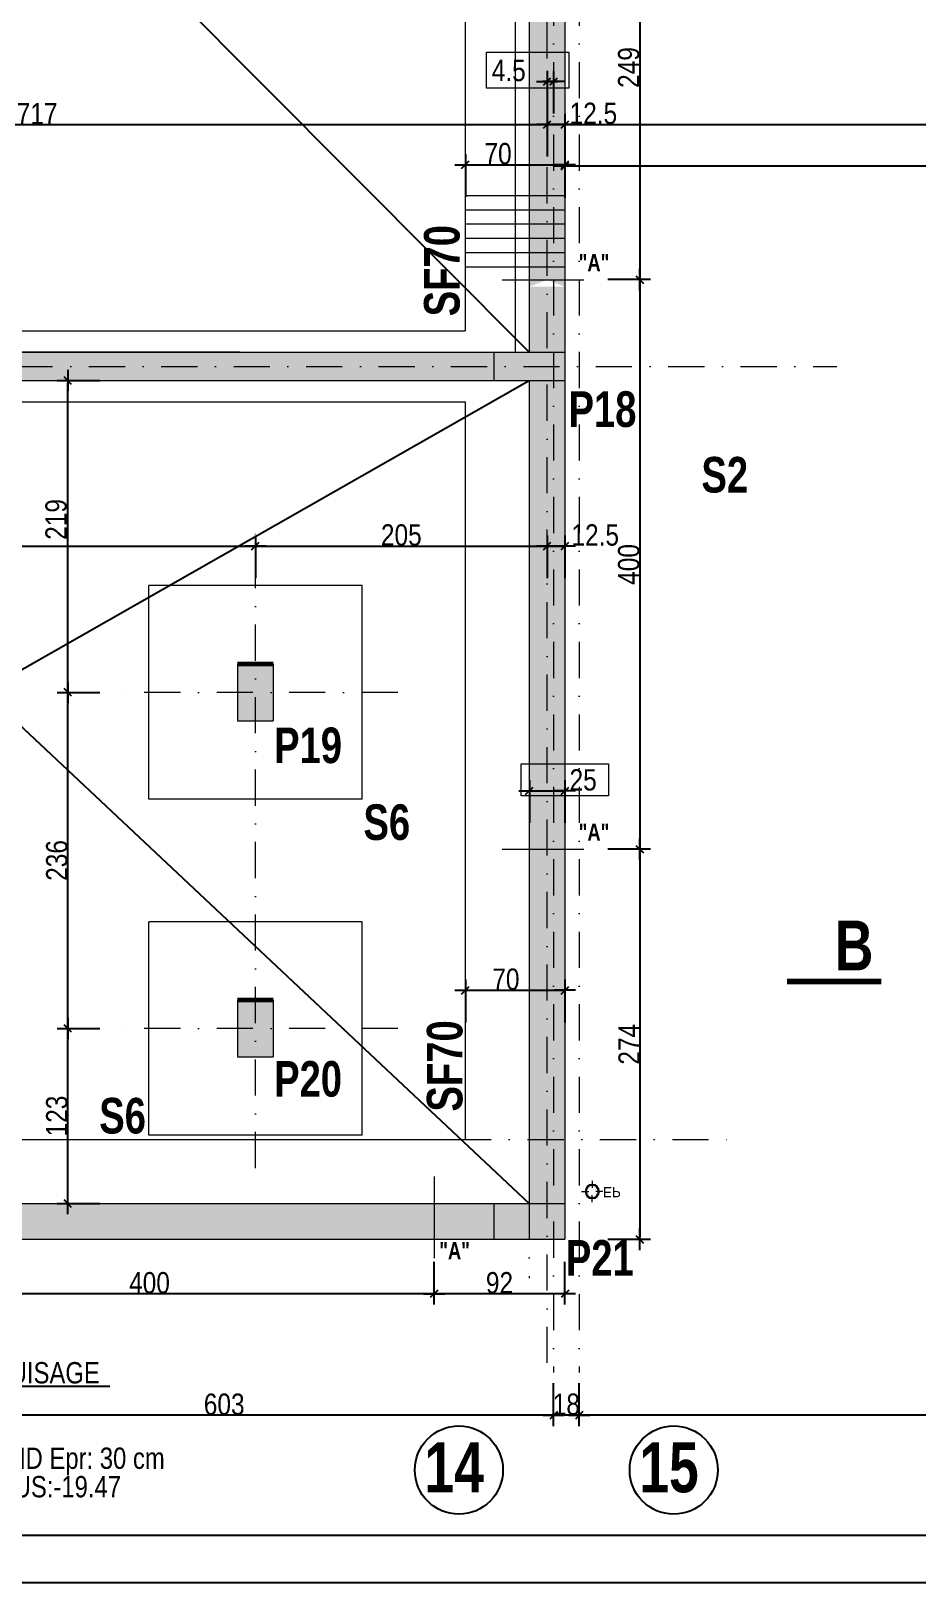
# Model space of a CAD drawing. Header units: centimetres. Extents: x -40 to 58779, y 2083 to 6283.
# Drawn here: x 54778 to 55400, y 2083 to 3173 of the extents above; entities that cross this region are included whole.
import ezdxf
from ezdxf.enums import TextEntityAlignment as Align

# ---------------------------------------------------------------- set-up
doc = ezdxf.new("R2010")
doc.units = ezdxf.units.CM
doc.header["$PDMODE"] = 1
doc.header["$PDSIZE"] = -2
doc.linetypes.add('TIRETPTX2', pattern=[50.8, 25.4, -12.7, 0, -12.7])
for name, color, linetype in [('01_cote_gen', 4, 'Continuous'), ('01_poch_murs', 253, 'Continuous'), ('01_poch_poteaux', 250, 'Continuous'), ('01_texte', 230, 'Continuous'), ('AA_COTES', 2, 'Continuous')]:
    doc.layers.add(name, color=color, linetype=linetype)
for name, color, linetype, lineweight in [('01_murs_coup', 5, 'Continuous', 60), ('01_sem', 42, 'Continuous', 15), ('01_tram_axes', 2, 'TIRETPTX2', 9), ('B Général', 7, 'Continuous', 5), ('C ANNOTATIONS-prestations', 7, 'Continuous', 5)]:
    doc.layers.add(name, color=color, linetype=linetype, lineweight=lineweight)
doc.styles.add('Eurostile', font='')
doc.styles.add('impact', font='impact.ttf')
doc.styles.add('MATTE_TXT', font='arial.ttf')
doc.styles.add('STYLE2', font='ARIALN.TTF')
doc.styles.get('Eurostile').set_extended_font_data('Eurostile')
doc.dimstyles.new('JB50', dxfattribs={"dimscale": 0.1, "dimtxt": 150, "dimasz": 15, "dimexe": 0.1, "dimexo": 0.1, "dimgap": 0.09, "dimtad": 1, "dimdec": 1, "dimdsep": 46, "dimtxsty": 'STYLE2', "dimblk1": 'BOND_G', "dimblk2": 'BOND_D', "dimsah": 1, "dimcen": 1.5, "dimdle": 0.01, "dimse1": 1, "dimse2": 1, "dimclrd": 4, "dimclre": 2, "dimclrt": 6, "dimazin": 2, "dimtfac": 2.333333, "dimtdec": 1, "dimtix": 1, "dimtmove": 2, "dimatfit": 3, "dimldrblk": 'BOND_G', "dimfxl": 1, "dimtolj": 1, "dimtzin": 0, "dimarcsym": 0})

# ---------------------------------------------------------------- blocks, each defined once
blk = doc.blocks.new('EP')
at = {"layer": 'B Général', "color": 7, "linetype": 'Continuous', "lineweight": 5}
for p, q in [((-7.5, 0), (-2.5, 0)), ((0, 7.5), (0, 2.5)), ((7.5, 0), (2.5, 0)), ((0, -7.5), (0, -2.5))]:
    blk.add_line(p, q, dxfattribs=at)
at = {"layer": 'B Général', "color": 7, "linetype": 'Continuous', "lineweight": 5, "flags": 128}
for points in [[(-5, 0, -1), (5, 0, -1)], [(-4.3, 0, -1), (4.3, 0, -1)]]:
    blk.add_lwpolyline(points, format="xyb", close=True, dxfattribs=at)
at = {"layer": 'C ANNOTATIONS-prestations', "insert": (7.5, 4), "char_height": 7.06, "attachment_point": 1, "line_spacing_factor": 0.894142, "style": 'Eurostile'}
blk.add_mtext('EP', dxfattribs=at)
blk = doc.blocks.new('BOND_G')
at = {"layer": 'AA_COTES', "color": 0}
for p, q in [((0, -5), (0, 15)), ((5, 0), (-5, 0)), ((1.77, 1.77), (-1.77, -1.77))]:
    blk.add_line(p, q, dxfattribs=at)
blk = doc.blocks.new('BOND_D')
at = {"layer": 'AA_COTES', "color": 0}
for p, q in [((5, 0), (-5, 0)), ((-1.77, -1.77), (1.77, 1.77)), ((0, 5), (0, -15))]:
    blk.add_line(p, q, dxfattribs=at)
blk = doc.blocks.new('*D1638')
at = {"layer": '01_cote_gen', "color": 4, "lineweight": -2, "transparency": 16777216}
blk.add_line((54424.9, 3107.3), (55138.9, 3107.3), dxfattribs=at)
at = {"layer": 'Defpoints', "color": 0, "lineweight": 0, "transparency": 16777216}
for p in [(55140.4, 3107.3), (54423.4, 3061.4), (55140.4, 3058.9)]:
    blk.add_point(p, dxfattribs=at)
at = {"layer": '01_cote_gen', "color": 4, "lineweight": -2, "transparency": 16777216, "xscale": 1.5, "yscale": 1.5, "zscale": 1.5, "rotation": 180}
blk.add_blockref('BOND_G', (54423.4, 3107.3), dxfattribs=at)
at = {"layer": '01_cote_gen', "color": 4, "lineweight": -2, "transparency": 16777216, "xscale": 1.5, "yscale": 1.5, "zscale": 1.5}
blk.add_blockref('BOND_D', (55140.4, 3107.3), dxfattribs=at)
at = {"layer": '01_cote_gen', "color": 6, "lineweight": 0, "transparency": 16777216, "insert": (54781.9, 3114.9), "char_height": 15, "attachment_point": 5, "style": 'STYLE2'}
blk.add_mtext('\\A1;717', dxfattribs=at)
blk = doc.blocks.new('*D1639')
at = {"layer": '01_cote_gen', "color": 4, "lineweight": -2, "transparency": 16777216}
blk.add_line((55141.9, 3107.3), (55151.4, 3107.3), dxfattribs=at)
at = {"layer": 'Defpoints', "color": 0, "lineweight": 0, "transparency": 16777216}
for p in [(55152.9, 3107.3), (55140.4, 3102), (55152.9, 3102)]:
    blk.add_point(p, dxfattribs=at)
at = {"layer": '01_cote_gen', "color": 4, "lineweight": -2, "transparency": 16777216, "xscale": 1.5, "yscale": 1.5, "zscale": 1.5, "rotation": 180}
blk.add_blockref('BOND_G', (55140.4, 3107.3), dxfattribs=at)
at = {"layer": '01_cote_gen', "color": 4, "lineweight": -2, "transparency": 16777216, "xscale": 1.5, "yscale": 1.5, "zscale": 1.5}
blk.add_blockref('BOND_D', (55152.9, 3107.3), dxfattribs=at)
at = {"layer": '01_cote_gen', "color": 6, "lineweight": 0, "transparency": 16777216, "insert": (55172.9, 3115), "char_height": 15, "attachment_point": 5, "style": 'STYLE2'}
blk.add_mtext('\\A1;12.5', dxfattribs=at)
blk = doc.blocks.new('*D1645')
at = {"layer": '01_cote_gen', "color": 4, "lineweight": -2, "transparency": 16777216}
blk.add_line((55757.4, 2200.7), (55164.4, 2200.7), dxfattribs=at)
at = {"layer": 'Defpoints', "color": 0, "lineweight": 0, "transparency": 16777216}
for p in [(55758.9, 2315.6), (55162.9, 2200.7), (55162.9, 2196.9)]:
    blk.add_point(p, dxfattribs=at)
at = {"layer": '01_cote_gen', "color": 4, "lineweight": -2, "transparency": 16777216, "xscale": 1.5, "yscale": 1.5, "zscale": 1.5, "rotation": 180}
blk.add_blockref('BOND_D', (55162.9, 2200.7), dxfattribs=at)
at = {"layer": '01_cote_gen', "color": 4, "lineweight": -2, "transparency": 16777216, "xscale": 1.5, "yscale": 1.5, "zscale": 1.5}
blk.add_blockref('BOND_G', (55758.9, 2200.7), dxfattribs=at)
at = {"layer": '01_cote_gen', "color": 6, "lineweight": 0, "transparency": 16777216, "insert": (55460.9, 2208.4), "char_height": 15, "attachment_point": 5, "style": 'STYLE2'}
blk.add_mtext('\\A1;596', dxfattribs=at)
blk = doc.blocks.new('*D1646')
at = {"layer": '01_cote_gen', "color": 4, "lineweight": -2, "transparency": 16777216}
blk.add_line((55161.4, 2200.7), (55146.4, 2200.7), dxfattribs=at)
at = {"layer": 'Defpoints', "color": 0, "lineweight": 0, "transparency": 16777216}
for p in [(55144.9, 2200.7), (55144.9, 2194.8), (55162.9, 2196.9)]:
    blk.add_point(p, dxfattribs=at)
at = {"layer": '01_cote_gen', "color": 4, "lineweight": -2, "transparency": 16777216, "xscale": 1.5, "yscale": 1.5, "zscale": 1.5, "rotation": 180}
blk.add_blockref('BOND_D', (55144.9, 2200.7), dxfattribs=at)
at = {"layer": '01_cote_gen', "color": 4, "lineweight": -2, "transparency": 16777216, "xscale": 1.5, "yscale": 1.5, "zscale": 1.5}
blk.add_blockref('BOND_G', (55162.9, 2200.7), dxfattribs=at)
at = {"layer": '01_cote_gen', "color": 6, "lineweight": 0, "transparency": 16777216, "insert": (55153.9, 2208.4), "char_height": 15, "attachment_point": 5, "style": 'STYLE2'}
blk.add_mtext('\\A1;18', dxfattribs=at)
blk = doc.blocks.new('*D1647')
at = {"layer": '01_cote_gen', "color": 4, "lineweight": -2, "transparency": 16777216}
blk.add_line((55143.4, 2200.7), (54543.4, 2200.7), dxfattribs=at)
at = {"layer": 'Defpoints', "color": 0, "lineweight": 0, "transparency": 16777216}
for p in [(54541.9, 2321), (54541.9, 2200.7), (55144.9, 2194.8)]:
    blk.add_point(p, dxfattribs=at)
at = {"layer": '01_cote_gen', "color": 4, "lineweight": -2, "transparency": 16777216, "xscale": 1.5, "yscale": 1.5, "zscale": 1.5, "rotation": 180}
blk.add_blockref('BOND_D', (54541.9, 2200.7), dxfattribs=at)
at = {"layer": '01_cote_gen', "color": 4, "lineweight": -2, "transparency": 16777216, "xscale": 1.5, "yscale": 1.5, "zscale": 1.5}
blk.add_blockref('BOND_G', (55144.9, 2200.7), dxfattribs=at)
at = {"layer": '01_cote_gen', "color": 6, "lineweight": 0, "transparency": 16777216, "insert": (54913.4, 2208.4), "char_height": 15, "attachment_point": 5, "style": 'STYLE2'}
blk.add_mtext('\\A1;603', dxfattribs=at)
blk = doc.blocks.new('*D1663')
at = {"layer": '01_cote_gen', "color": 4, "lineweight": -2, "transparency": 16777216}
blk.add_line((55141.9, 3137.5), (55143.4, 3137.5), dxfattribs=at)
at = {"layer": 'Defpoints', "color": 0, "lineweight": 0, "transparency": 16777216}
for p in [(55140.4, 3149.1), (55144.9, 3137.5), (55144.9, 3137.1)]:
    blk.add_point(p, dxfattribs=at)
at = {"layer": '01_cote_gen', "color": 4, "lineweight": -2, "transparency": 16777216, "xscale": 1.5, "yscale": 1.5, "zscale": 1.5, "rotation": 180}
blk.add_blockref('BOND_G', (55140.4, 3137.5), dxfattribs=at)
at = {"layer": '01_cote_gen', "color": 4, "lineweight": -2, "transparency": 16777216, "xscale": 1.5, "yscale": 1.5, "zscale": 1.5}
blk.add_blockref('BOND_D', (55144.9, 3137.5), dxfattribs=at)
at = {"layer": '01_cote_gen', "color": 6, "lineweight": 0, "transparency": 16777216, "insert": (55113.4, 3145.1), "char_height": 15, "attachment_point": 5, "style": 'STYLE2'}
blk.add_mtext('\\A1;4.5', dxfattribs=at)
blk = doc.blocks.new('*D1666')
at = {"layer": '01_cote_gen', "color": 4, "lineweight": -2, "transparency": 16777216}
blk.add_line((54424.9, 2811.2), (54933.8, 2811.2), dxfattribs=at)
at = {"layer": 'Defpoints', "color": 0, "lineweight": 0, "transparency": 16777216}
for p in [(54423.4, 2805.6), (54935.3, 2811.2), (54935.3, 2805.6)]:
    blk.add_point(p, dxfattribs=at)
at = {"layer": '01_cote_gen', "color": 4, "lineweight": -2, "transparency": 16777216, "xscale": 1.5, "yscale": 1.5, "zscale": 1.5, "rotation": 180}
blk.add_blockref('BOND_G', (54423.4, 2811.2), dxfattribs=at)
at = {"layer": '01_cote_gen', "color": 4, "lineweight": -2, "transparency": 16777216, "xscale": 1.5, "yscale": 1.5, "zscale": 1.5}
blk.add_blockref('BOND_D', (54935.3, 2811.2), dxfattribs=at)
at = {"layer": '01_cote_gen', "color": 6, "lineweight": 0, "transparency": 16777216, "insert": (54679.4, 2818.9), "char_height": 15, "attachment_point": 5, "style": 'STYLE2'}
blk.add_mtext('\\A1;511.9', dxfattribs=at)
blk = doc.blocks.new('*D1668')
at = {"layer": '01_cote_gen', "color": 4, "lineweight": -2, "transparency": 16777216}
blk.add_line((54936.8, 2811.2), (55138.9, 2811.2), dxfattribs=at)
at = {"layer": 'Defpoints', "color": 0, "lineweight": 0, "transparency": 16777216}
for p in [(55140.4, 2811.2), (54935.3, 2788.7), (55140.4, 2768)]:
    blk.add_point(p, dxfattribs=at)
at = {"layer": '01_cote_gen', "color": 4, "lineweight": -2, "transparency": 16777216, "xscale": 1.5, "yscale": 1.5, "zscale": 1.5, "rotation": 180}
blk.add_blockref('BOND_G', (54935.3, 2811.2), dxfattribs=at)
at = {"layer": '01_cote_gen', "color": 4, "lineweight": -2, "transparency": 16777216, "xscale": 1.5, "yscale": 1.5, "zscale": 1.5}
blk.add_blockref('BOND_D', (55140.4, 2811.2), dxfattribs=at)
at = {"layer": '01_cote_gen', "color": 6, "lineweight": 0, "transparency": 16777216, "insert": (55037.9, 2818.9), "char_height": 15, "attachment_point": 5, "style": 'STYLE2'}
blk.add_mtext('\\A1;205', dxfattribs=at)
blk = doc.blocks.new('*D1669')
at = {"layer": '01_cote_gen', "color": 4, "lineweight": -2, "transparency": 16777216}
blk.add_line((55141.9, 2811.2), (55151.4, 2811.2), dxfattribs=at)
at = {"layer": 'Defpoints', "color": 0, "lineweight": 0, "transparency": 16777216}
for p in [(55152.9, 2811.2), (55140.4, 2788.7), (55152.9, 2788.7)]:
    blk.add_point(p, dxfattribs=at)
at = {"layer": '01_cote_gen', "color": 4, "lineweight": -2, "transparency": 16777216, "xscale": 1.5, "yscale": 1.5, "zscale": 1.5, "rotation": 180}
blk.add_blockref('BOND_G', (55140.4, 2811.2), dxfattribs=at)
at = {"layer": '01_cote_gen', "color": 4, "lineweight": -2, "transparency": 16777216, "xscale": 1.5, "yscale": 1.5, "zscale": 1.5}
blk.add_blockref('BOND_D', (55152.9, 2811.2), dxfattribs=at)
at = {"layer": '01_cote_gen', "color": 6, "lineweight": 0, "transparency": 16777216, "insert": (55174.2, 2818.9), "char_height": 15, "attachment_point": 5, "style": 'STYLE2'}
blk.add_mtext('\\A1;12.5', dxfattribs=at)
blk = doc.blocks.new('*D1670')
at = {"layer": '01_cote_gen', "color": 4, "lineweight": -2, "transparency": 16777216}
blk.add_line((55129.4, 2639.3), (55151.4, 2639.3), dxfattribs=at)
at = {"layer": 'Defpoints', "color": 0, "lineweight": 0, "transparency": 16777216}
for p in [(55152.9, 2639.3), (55127.9, 2632.5), (55152.9, 2632.5)]:
    blk.add_point(p, dxfattribs=at)
at = {"layer": '01_cote_gen', "color": 4, "lineweight": -2, "transparency": 16777216, "xscale": 1.5, "yscale": 1.5, "zscale": 1.5, "rotation": 180}
blk.add_blockref('BOND_G', (55127.9, 2639.3), dxfattribs=at)
at = {"layer": '01_cote_gen', "color": 4, "lineweight": -2, "transparency": 16777216, "xscale": 1.5, "yscale": 1.5, "zscale": 1.5}
blk.add_blockref('BOND_D', (55152.9, 2639.3), dxfattribs=at)
at = {"layer": '01_cote_gen', "color": 6, "lineweight": 0, "transparency": 16777216, "insert": (55165.7, 2646.9), "char_height": 15, "attachment_point": 5, "style": 'STYLE2'}
blk.add_mtext('\\A1;25', dxfattribs=at)
blk = doc.blocks.new('*D1934')
at = {"layer": '01_cote_gen', "color": 4, "lineweight": -2, "ltscale": 0.2, "transparency": 16777216}
blk.add_line((54803.5, 2350.9), (54803.5, 2470.9), dxfattribs=at)
at = {"layer": 'Defpoints', "color": 0, "lineweight": 0, "ltscale": 0.2, "transparency": 16777216}
for p in [(54803.5, 2472.4), (54887, 2472.4), (54887, 2349.4)]:
    blk.add_point(p, dxfattribs=at)
at = {"layer": '01_cote_gen', "color": 4, "lineweight": -2, "ltscale": 0.2, "transparency": 16777216, "xscale": 1.5, "yscale": 1.5, "zscale": 1.5}
for name, p, rotation in [('BOND_D', (54803.5, 2472.4), 90), ('BOND_G', (54803.5, 2349.4), 270)]:
    blk.add_blockref(name, p, dxfattribs=dict(at, rotation=rotation))
at = {"layer": '01_cote_gen', "color": 6, "lineweight": 0, "ltscale": 0.2, "transparency": 16777216, "insert": (54795.8, 2410.9), "char_height": 15, "attachment_point": 5, "rotation": 90, "style": 'STYLE2'}
blk.add_mtext('\\A1;123', dxfattribs=at)
blk = doc.blocks.new('*D1935')
at = {"layer": '01_cote_gen', "color": 4, "lineweight": -2, "ltscale": 0.2, "transparency": 16777216}
blk.add_line((54803.5, 2473.9), (54803.5, 2706.9), dxfattribs=at)
at = {"layer": 'Defpoints', "color": 0, "lineweight": 0, "ltscale": 0.2, "transparency": 16777216}
for p in [(54803.5, 2708.4), (54898.5, 2708.4), (54860.3, 2472.4)]:
    blk.add_point(p, dxfattribs=at)
at = {"layer": '01_cote_gen', "color": 4, "lineweight": -2, "ltscale": 0.2, "transparency": 16777216, "xscale": 1.5, "yscale": 1.5, "zscale": 1.5}
for name, p, rotation in [('BOND_D', (54803.5, 2708.4), 90), ('BOND_G', (54803.5, 2472.4), 270)]:
    blk.add_blockref(name, p, dxfattribs=dict(at, rotation=rotation))
at = {"layer": '01_cote_gen', "color": 6, "lineweight": 0, "ltscale": 0.2, "transparency": 16777216, "insert": (54795.8, 2590.4), "char_height": 15, "attachment_point": 5, "rotation": 90, "style": 'STYLE2'}
blk.add_mtext('\\A1;236', dxfattribs=at)
blk = doc.blocks.new('*D1936')
at = {"layer": '01_cote_gen', "color": 4, "lineweight": -2, "ltscale": 0.2, "transparency": 16777216}
blk.add_line((54803.5, 2709.9), (54803.5, 2925.9), dxfattribs=at)
at = {"layer": 'Defpoints', "color": 0, "lineweight": 0, "ltscale": 0.2, "transparency": 16777216}
for p in [(54803.5, 2927.4), (54892.5, 2927.4), (54892.5, 2708.4)]:
    blk.add_point(p, dxfattribs=at)
at = {"layer": '01_cote_gen', "color": 4, "lineweight": -2, "ltscale": 0.2, "transparency": 16777216, "xscale": 1.5, "yscale": 1.5, "zscale": 1.5}
for name, p, rotation in [('BOND_D', (54803.5, 2927.4), 90), ('BOND_G', (54803.5, 2708.4), 270)]:
    blk.add_blockref(name, p, dxfattribs=dict(at, rotation=rotation))
at = {"layer": '01_cote_gen', "color": 6, "lineweight": 0, "ltscale": 0.2, "transparency": 16777216, "insert": (54795.3, 2829.9), "char_height": 15, "attachment_point": 5, "rotation": 90, "style": 'STYLE2'}
blk.add_mtext('\\A1;219', dxfattribs=at)
blk = doc.blocks.new('*D2061')
at = {"layer": '01_cote_gen', "color": 4, "lineweight": -2, "ltscale": 0.2, "transparency": 16777216}
blk.add_line((55084.4, 3079), (55151.4, 3079), dxfattribs=at)
at = {"layer": 'Defpoints', "color": 0, "lineweight": 0, "ltscale": 0.2, "transparency": 16777216}
for p in [(55082.9, 3076.5), (55152.9, 3079), (55152.9, 3076.5)]:
    blk.add_point(p, dxfattribs=at)
at = {"layer": '01_cote_gen', "color": 4, "lineweight": -2, "ltscale": 0.2, "transparency": 16777216, "xscale": 1.5, "yscale": 1.5, "zscale": 1.5, "rotation": 180}
blk.add_blockref('BOND_G', (55082.9, 3079), dxfattribs=at)
at = {"layer": '01_cote_gen', "color": 4, "lineweight": -2, "ltscale": 0.2, "transparency": 16777216, "xscale": 1.5, "yscale": 1.5, "zscale": 1.5}
blk.add_blockref('BOND_D', (55152.9, 3079), dxfattribs=at)
at = {"layer": '01_cote_gen', "color": 6, "lineweight": 0, "ltscale": 0.2, "transparency": 16777216, "insert": (55105.9, 3086.7), "char_height": 15, "attachment_point": 5, "style": 'STYLE2'}
blk.add_mtext('\\A1;70', dxfattribs=at)
blk = doc.blocks.new('*D2062')
at = {"layer": '01_cote_gen', "color": 4, "lineweight": -2, "ltscale": 0.2, "transparency": 16777216}
blk.add_line((55084.4, 2499.2), (55151.4, 2499.2), dxfattribs=at)
at = {"layer": 'Defpoints', "color": 0, "lineweight": 0, "ltscale": 0.2, "transparency": 16777216}
for p in [(55152.9, 2499.2), (55082.9, 2485), (55152.9, 2477)]:
    blk.add_point(p, dxfattribs=at)
at = {"layer": '01_cote_gen', "color": 4, "lineweight": -2, "ltscale": 0.2, "transparency": 16777216, "xscale": 1.5, "yscale": 1.5, "zscale": 1.5, "rotation": 180}
blk.add_blockref('BOND_G', (55082.9, 2499.2), dxfattribs=at)
at = {"layer": '01_cote_gen', "color": 4, "lineweight": -2, "ltscale": 0.2, "transparency": 16777216, "xscale": 1.5, "yscale": 1.5, "zscale": 1.5}
blk.add_blockref('BOND_D', (55152.9, 2499.2), dxfattribs=at)
at = {"layer": '01_cote_gen', "color": 6, "lineweight": 0, "ltscale": 0.2, "transparency": 16777216, "insert": (55111.4, 2506.9), "char_height": 15, "attachment_point": 5, "style": 'STYLE2'}
blk.add_mtext('\\A1;70', dxfattribs=at)
blk = doc.blocks.new('*D2065')
at = {"layer": '01_cote_gen', "color": 4, "lineweight": -2, "ltscale": 0.2, "transparency": 16777216}
blk.add_line((55154.4, 3107.3), (55757.4, 3107.3), dxfattribs=at)
at = {"layer": 'Defpoints', "color": 0, "lineweight": 0, "ltscale": 0.2, "transparency": 16777216}
for p in [(55758.9, 3107.3), (55152.9, 3086.5), (55758.9, 3072.5)]:
    blk.add_point(p, dxfattribs=at)
at = {"layer": '01_cote_gen', "color": 4, "lineweight": -2, "ltscale": 0.2, "transparency": 16777216, "xscale": 1.5, "yscale": 1.5, "zscale": 1.5, "rotation": 180}
blk.add_blockref('BOND_G', (55152.9, 3107.3), dxfattribs=at)
at = {"layer": '01_cote_gen', "color": 4, "lineweight": -2, "ltscale": 0.2, "transparency": 16777216, "xscale": 1.5, "yscale": 1.5, "zscale": 1.5}
blk.add_blockref('BOND_D', (55758.9, 3107.3), dxfattribs=at)
at = {"layer": '01_cote_gen', "color": 6, "lineweight": 0, "ltscale": 0.2, "transparency": 16777216, "insert": (55455.9, 3115), "char_height": 15, "attachment_point": 5, "style": 'STYLE2'}
blk.add_mtext('\\A1;606', dxfattribs=at)
blk = doc.blocks.new('*D2067')
at = {"layer": '01_cote_gen', "color": 4, "lineweight": -2, "ltscale": 0.2, "transparency": 16777216}
blk.add_line((55154.4, 3078.2), (56164.4, 3078.2), dxfattribs=at)
at = {"layer": 'Defpoints', "color": 0, "lineweight": 0, "ltscale": 0.2, "transparency": 16777216}
for p in [(55152.9, 3086.5), (56165.9, 3078.2), (56165.9, 3073.2)]:
    blk.add_point(p, dxfattribs=at)
at = {"layer": '01_cote_gen', "color": 4, "lineweight": -2, "ltscale": 0.2, "transparency": 16777216, "xscale": 1.5, "yscale": 1.5, "zscale": 1.5, "rotation": 180}
blk.add_blockref('BOND_G', (55152.9, 3078.2), dxfattribs=at)
at = {"layer": '01_cote_gen', "color": 4, "lineweight": -2, "ltscale": 0.2, "transparency": 16777216, "xscale": 1.5, "yscale": 1.5, "zscale": 1.5}
blk.add_blockref('BOND_D', (56165.9, 3078.2), dxfattribs=at)
at = {"layer": '01_cote_gen', "color": 6, "lineweight": 0, "ltscale": 0.2, "transparency": 16777216, "insert": (55659.4, 3085.9), "char_height": 15, "attachment_point": 5, "style": 'STYLE2'}
blk.add_mtext('\\A1;1013', dxfattribs=at)
blk = doc.blocks.new('*D2068')
at = {"layer": '01_cote_gen', "color": 4, "lineweight": -2, "ltscale": 0.2, "transparency": 16777216}
blk.add_line((55151.4, 2286), (55062.4, 2286), dxfattribs=at)
at = {"layer": 'Defpoints', "color": 0, "lineweight": 0, "ltscale": 0.2, "transparency": 16777216}
for p in [(55152.9, 2324.4), (55060.9, 2311), (55060.9, 2286)]:
    blk.add_point(p, dxfattribs=at)
at = {"layer": '01_cote_gen', "color": 4, "lineweight": -2, "ltscale": 0.2, "transparency": 16777216, "xscale": 1.5, "yscale": 1.5, "zscale": 1.5, "rotation": 180}
blk.add_blockref('BOND_D', (55060.9, 2286), dxfattribs=at)
at = {"layer": '01_cote_gen', "color": 4, "lineweight": -2, "ltscale": 0.2, "transparency": 16777216, "xscale": 1.5, "yscale": 1.5, "zscale": 1.5}
blk.add_blockref('BOND_G', (55152.9, 2286), dxfattribs=at)
at = {"layer": '01_cote_gen', "color": 6, "lineweight": 0, "ltscale": 0.2, "transparency": 16777216, "insert": (55106.9, 2293.7), "char_height": 15, "attachment_point": 5, "style": 'STYLE2'}
blk.add_mtext('\\A1;92', dxfattribs=at)
blk = doc.blocks.new('*D2069')
at = {"layer": '01_cote_gen', "color": 4, "lineweight": -2, "ltscale": 0.2, "transparency": 16777216}
blk.add_line((55059.4, 2286), (54662.4, 2286), dxfattribs=at)
at = {"layer": 'Defpoints', "color": 0, "lineweight": 0, "ltscale": 0.2, "transparency": 16777216}
for p in [(54660.9, 2311), (55060.9, 2311), (54660.9, 2286)]:
    blk.add_point(p, dxfattribs=at)
at = {"layer": '01_cote_gen', "color": 4, "lineweight": -2, "ltscale": 0.2, "transparency": 16777216, "xscale": 1.5, "yscale": 1.5, "zscale": 1.5, "rotation": 180}
blk.add_blockref('BOND_D', (54660.9, 2286), dxfattribs=at)
at = {"layer": '01_cote_gen', "color": 4, "lineweight": -2, "ltscale": 0.2, "transparency": 16777216, "xscale": 1.5, "yscale": 1.5, "zscale": 1.5}
blk.add_blockref('BOND_G', (55060.9, 2286), dxfattribs=at)
at = {"layer": '01_cote_gen', "color": 6, "lineweight": 0, "ltscale": 0.2, "transparency": 16777216, "insert": (54860.9, 2293.7), "char_height": 15, "attachment_point": 5, "style": 'STYLE2'}
blk.add_mtext('\\A1;400', dxfattribs=at)
blk = doc.blocks.new('*D2073')
at = {"layer": '01_cote_gen', "color": 4, "lineweight": -2, "ltscale": 0.2, "transparency": 16777216}
blk.add_line((55205.5, 3245.8), (55205.5, 2999.8), dxfattribs=at)
at = {"layer": 'Defpoints', "color": 0, "lineweight": 0, "ltscale": 0.2, "transparency": 16777216}
for p in [(55186, 3247.3), (55166.3, 2998.3), (55205.5, 2998.3)]:
    blk.add_point(p, dxfattribs=at)
at = {"layer": '01_cote_gen', "color": 4, "lineweight": -2, "ltscale": 0.2, "transparency": 16777216, "xscale": 1.5, "yscale": 1.5, "zscale": 1.5}
for name, p, rotation in [('BOND_G', (55205.5, 3247.3), 90), ('BOND_D', (55205.5, 2998.3), 270)]:
    blk.add_blockref(name, p, dxfattribs=dict(at, rotation=rotation))
at = {"layer": '01_cote_gen', "color": 6, "lineweight": 0, "ltscale": 0.2, "transparency": 16777216, "insert": (55197.8, 3147.3), "char_height": 15, "attachment_point": 5, "rotation": 90, "style": 'STYLE2'}
blk.add_mtext('\\A1;249', dxfattribs=at)
blk = doc.blocks.new('*D2074')
at = {"layer": '01_cote_gen', "color": 4, "lineweight": -2, "ltscale": 0.2, "transparency": 16777216}
blk.add_line((55205.5, 2996.8), (55205.5, 2599.8), dxfattribs=at)
at = {"layer": 'Defpoints', "color": 0, "lineweight": 0, "ltscale": 0.2, "transparency": 16777216}
for p in [(55198, 2998.3), (55166.3, 2598.3), (55205.5, 2598.3)]:
    blk.add_point(p, dxfattribs=at)
at = {"layer": '01_cote_gen', "color": 4, "lineweight": -2, "ltscale": 0.2, "transparency": 16777216, "xscale": 1.5, "yscale": 1.5, "zscale": 1.5}
for name, p, rotation in [('BOND_G', (55205.5, 2998.3), 90), ('BOND_D', (55205.5, 2598.3), 270)]:
    blk.add_blockref(name, p, dxfattribs=dict(at, rotation=rotation))
at = {"layer": '01_cote_gen', "color": 6, "lineweight": 0, "ltscale": 0.2, "transparency": 16777216, "insert": (55197.8, 2798.3), "char_height": 15, "attachment_point": 5, "rotation": 90, "style": 'STYLE2'}
blk.add_mtext('\\A1;400', dxfattribs=at)
blk = doc.blocks.new('*D2075')
at = {"layer": '01_cote_gen', "color": 4, "lineweight": -2, "ltscale": 0.2, "transparency": 16777216}
blk.add_line((55205.5, 2596.8), (55205.5, 2325.8), dxfattribs=at)
at = {"layer": 'Defpoints', "color": 0, "lineweight": 0, "ltscale": 0.2, "transparency": 16777216}
for p in [(55183, 2598.3), (55183, 2324.3), (55205.5, 2324.3)]:
    blk.add_point(p, dxfattribs=at)
at = {"layer": '01_cote_gen', "color": 4, "lineweight": -2, "ltscale": 0.2, "transparency": 16777216, "xscale": 1.5, "yscale": 1.5, "zscale": 1.5}
for name, p, rotation in [('BOND_G', (55205.5, 2598.3), 90), ('BOND_D', (55205.5, 2324.3), 270)]:
    blk.add_blockref(name, p, dxfattribs=dict(at, rotation=rotation))
at = {"layer": '01_cote_gen', "color": 6, "lineweight": 0, "ltscale": 0.2, "transparency": 16777216, "insert": (55198, 2461.3), "char_height": 15, "attachment_point": 5, "rotation": 90, "style": 'STYLE2'}
blk.add_mtext('\\A1;274', dxfattribs=at)

msp = doc.modelspace()

# ---------------------------------------------------------------- hatches: boundary and pattern name
at = {"layer": '01_poch_murs', "lineweight": 0}
h = msp.add_hatch(color=256, dxfattribs=at)
h.dxf.hatch_style = 1
h.paths.add_polyline_path([(55152.87, 3846.39), (55110.87, 3846.39), (55110.87, 3826.39), (55132.87, 3826.39), (55132.87, 3492.39), (54948.89, 3492.39), (54948.89, 3508.39), (54928.89, 3508.39), (54928.89, 3492.39), (54861.25, 3492.39), (54861.25, 3472.39), (55127.87, 3472.39), (55127.87, 2947.39), (55152.87, 2947.39)])
h = msp.add_hatch(color=256, dxfattribs=at)
h.dxf.hatch_style = 1
h.paths.add_polyline_path([(55102.87, 2349.39), (54404.88, 2349.39), (54404.88, 2927.39), (54384.88, 2927.39), (54384.88, 2349.39), (53793.87, 2349.39), (53793.87, 2800.26), (53768.87, 2800.26), (53768.87, 2324.39), (55102.87, 2324.39)])
h.paths.add_polyline_path([(55152.87, 2927.39), (55127.87, 2927.39), (55127.87, 2349.39), (55152.87, 2349.39)])
h.paths.add_polyline_path([(55102.87, 2947.39), (54443.38, 2947.39), (54443.38, 2927.39), (55102.87, 2927.39)])
at = {"layer": '01_poch_poteaux', "lineweight": 0}
h = msp.add_hatch(color=256, dxfattribs=at)
h.dxf.hatch_style = 1
h.paths.add_polyline_path([(55144.87, 2947.39), (55127.87, 2947.39), (55102.87, 2947.39), (55102.87, 2927.39), (55127.87, 2927.39), (55144.87, 2927.39)])
h.paths.add_polyline_path([(55152.87, 2947.39), (55144.87, 2947.39), (55144.87, 2927.39), (55152.87, 2927.39)])
h = msp.add_hatch(color=256, dxfattribs=at)
h.dxf.hatch_style = 1
h.paths.add_polyline_path([(54947.83, 2728.39), (54922.83, 2728.39), (54922.83, 2688.39), (54947.83, 2688.39)])
h = msp.add_hatch(color=256, dxfattribs=at)
h.dxf.hatch_style = 1
h.paths.add_polyline_path([(54947.83, 2492.4), (54922.83, 2492.4), (54922.83, 2452.4), (54947.83, 2452.4)])
h = msp.add_hatch(color=256, dxfattribs=at)
h.dxf.hatch_style = 1
h.paths.add_polyline_path([(55152.87, 2349.39), (55127.87, 2349.39), (55127.87, 2349.39), (55102.87, 2349.39), (55102.87, 2324.39), (55152.87, 2324.39)])

# ---------------------------------------------------------------- linework, layer by layer
at = {"layer": '01_cote_gen'}
msp.add_line((57985.44, 2082.97), (51358.18, 2082.97), dxfattribs=at)
at = {"layer": '01_cote_gen', "lineweight": 0}
for points in [[(55097.87, 3158.14), (55155.68, 3158.14), (55155.68, 3132.88), (55097.87, 3132.88)], [(55122.03, 2658.16), (55183.49, 2658.16), (55183.49, 2635.69), (55122.03, 2635.69)]]:
    msp.add_lwpolyline(points, close=True, dxfattribs=at)
at = {"layer": '01_murs_coup', "lineweight": 5}
for p, q in [((55152.87, 3846.39), (55152.87, 2324.39)), ((54363.38, 2947.39), (55127.87, 2947.39)), ((54924.29, 2947.39), (54424.29, 2947.39)), ((54404.88, 2927.39), (55127.87, 2927.39)), ((54404.88, 2349.39), (55127.87, 2349.39)), ((53768.87, 2324.39), (55152.87, 2324.39))]:
    msp.add_line(p, q, dxfattribs=at)
at = {"layer": '01_murs_coup', "lineweight": 18}
for p, q in [((55127.87, 3472.39), (55127.87, 2947.39)), ((55152.87, 3472.39), (55152.87, 2324.39)), ((54363.38, 2947.39), (55127.87, 2947.39)), ((54404.88, 2927.39), (55127.87, 2927.39)), ((55127.87, 2927.39), (55127.87, 2349.39)), ((54404.88, 2349.39), (55127.87, 2349.39)), ((53768.87, 2324.39), (55152.87, 2324.39))]:
    msp.add_line(p, q, dxfattribs=at)
at = {"layer": '01_murs_coup'}
for p, q in [((54922.83, 2728.39), (54947.83, 2728.39)), ((54922.83, 2492.4), (54947.83, 2492.4))]:
    msp.add_line(p, q, dxfattribs=at)
at = {"layer": '01_murs_coup', "lineweight": 0}
for p, q in [((54922.83, 2728.39), (54922.83, 2688.39)), ((54947.83, 2728.39), (54947.83, 2688.39)), ((54922.83, 2688.39), (54947.83, 2688.39)), ((54922.83, 2492.4), (54922.83, 2452.4)), ((54947.83, 2492.4), (54947.83, 2452.4)), ((54922.83, 2452.4), (54947.83, 2452.4))]:
    msp.add_line(p, q, dxfattribs=at)
at = {"layer": '01_poch_poteaux', "lineweight": 0}
for p, q in [((55102.87, 2947.39), (55102.87, 2927.39)), ((55127.87, 2947.39), (55152.87, 2947.39)), ((55127.87, 2927.39), (55152.87, 2927.39)), ((55127.87, 2349.39), (55152.87, 2349.39))]:
    msp.add_line(p, q, dxfattribs=at)
at = {"layer": '01_poch_poteaux', "lineweight": 5}
msp.add_line((55102.87, 2349.39), (55102.87, 2324.39), dxfattribs=at)
at = {"layer": '01_sem', "lineweight": 0}
msp.add_line((55117.87, 3472.39), (55117.87, 2947.39), dxfattribs=at)
at = {"layer": '01_sem', "ltscale": 2}
for p, q in [((55082.87, 3317.29), (55082.87, 2962.39)), ((55082.87, 2912.39), (55082.87, 2394.39))]:
    msp.add_line(p, q, dxfattribs=at)
at = {"layer": '01_sem', "lineweight": 5}
for p, q in [((55082.87, 3057.39), (55152.87, 3057.39)), ((55082.87, 3047.39), (55152.87, 3047.39)), ((55082.87, 3037.39), (55152.87, 3037.39)), ((55082.87, 3027.39), (55152.87, 3027.39)), ((55082.87, 3017.39), (55152.87, 3017.39)), ((55082.87, 3007.39), (55152.87, 3007.39)), ((55108.76, 2998.29), (55166.26, 2998.29)), ((54543.38, 2962.39), (55082.87, 2962.39)), ((54543.38, 2912.39), (55082.87, 2912.39)), ((55010.33, 2783.39), (54860.33, 2783.39)), ((54860.33, 2633.39), (54860.33, 2783.39)), ((55010.33, 2633.39), (55010.33, 2783.39)), ((55010.33, 2633.39), (54860.33, 2633.39)), ((55108.76, 2598.29), (55166.26, 2598.29)), ((54860.33, 2397.4), (54860.33, 2547.4)), ((55010.33, 2547.4), (54860.33, 2547.4)), ((55010.33, 2397.4), (55010.33, 2547.4)), ((54428.87, 2394.39), (55082.87, 2394.39)), ((55010.33, 2397.4), (54860.33, 2397.4)), ((55060.87, 2368.5), (55060.87, 2311))]:
    msp.add_line(p, q, dxfattribs=at)
for points in [[(55127.87, 2993.29), (55152.87, 2993.29), (55152.87, 3003.29), (55127.87, 3003.29)], [(55127.87, 2593.29), (55152.87, 2593.29), (55152.87, 2603.29), (55127.87, 2603.29)], [(55055.87, 2349.39), (55055.87, 2324.39), (55065.87, 2324.39), (55065.87, 2349.39)]]:
    msp.add_solid(points, dxfattribs=at)
at = {"layer": '01_texte'}
for p, q in [((54165.36, 3913.07), (55127.87, 2947.39)), ((54744.4, 2709.27), (55127.87, 2927.39)), ((54744.4, 2709.27), (55127.87, 2349.39)), ((54645.9, 2221.25), (54833, 2221.25)), ((51408.18, 2116.63), (57642.8, 2116.63))]:
    msp.add_line(p, q, dxfattribs=at)
at = {"layer": '01_texte', "const_width": 4}
msp.add_lwpolyline([(55375.33, 2505.35), (55308.94, 2505.35)], dxfattribs=at)
at = {"layer": '01_texte'}
for centre in [(55078.35, 2162.26), (55229.38, 2162.26)]:
    msp.add_circle(centre, 30.98, dxfattribs=at)
at = {"layer": '01_tram_axes'}
for p, q in [((55144.87, 5747.02), (55144.87, 2230.67)), ((55162.87, 5747.02), (55162.87, 2230.67)), ((55140.37, 2237.47), (55140.37, 3606.42)), ((53596.71, 2937.39), (55343.94, 2937.39)), ((54935.33, 2374.37), (54935.33, 2827.35)), ((55035.33, 2708.39), (54835.33, 2708.39)), ((55035.33, 2472.4), (54835.33, 2472.4)), ((54973.91, 2394.39), (55267.35, 2394.39)), ((55127.87, 2349.39), (55127.87, 2297.05))]:
    msp.add_line(p, q, dxfattribs=at)

# ---------------------------------------------------------------- block references
at = {"layer": '01_murs_coup', "xscale": -1, "rotation": 180}
msp.add_blockref('EP', (55172.12, 2357.89), dxfattribs=at)

# ---------------------------------------------------------------- texts
at = {"layer": '01_texte', "style": 'impact'}
for p in [(55086.35, 3036.67), (55088.35, 2478.17)]:
    msp.add_text('SF70', height=25, rotation=90, dxfattribs=at).set_placement(p, align=Align.BOTTOM_RIGHT)
for p in [(55162.57, 3004.25), (55162.57, 2604.25), (55064.57, 2310.35)]:
    msp.add_text('"A"', height=12, dxfattribs=at).set_placement(p)
for s, height, p in [('P18', 25, (55203.15, 2887.37)), ('S2', 25, (55281.64, 2841.29)), ('P19', 25, (54996.21, 2651.25)), ('S6', 25, (55044.1, 2597.3)), ('B', 35, (55369.72, 2502.66)), ('P20', 25, (54996.21, 2416.99)), ('S6', 25, (54858.38, 2391.14)), ('P21', 25, (55201.25, 2291.28))]:
    msp.add_text(s, height=height, dxfattribs=at).set_placement(p, align=Align.BOTTOM_RIGHT)
at = {"layer": '01_texte', "style": 'MATTE_TXT', "width": 0.8}
for s, p in [('REGARD de PUISAGE', (54651.79, 2218.59)), ('PAROIS et FOND Epr: 30 cm', (54651.79, 2158.59)), ('RADIER DESSUS:-19.47', (54651.79, 2138.59))]:
    msp.add_text(s, height=15, dxfattribs=at).set_placement(p, align=Align.BOTTOM_LEFT)
at = {"layer": '01_texte', "style": 'impact'}
for s, p in [('14', (55075.01, 2164.14)), ('15', (55226.04, 2164.14))]:
    msp.add_text(s, height=35, dxfattribs=at).set_placement(p, align=Align.MIDDLE_CENTER)

# ---------------------------------------------------------------- dimensions: what is measured, and where the dimension line sits
at = {"layer": '01_cote_gen', "lineweight": 0, "ltscale": 0.2}
for base, p1, p2, picture, middle in [((55205.5, 2998.29), (55186, 3247.29), (55166.26, 2998.29), '*D2073', (55197.83, 3147.29)), ((54803.5, 2927.39), (54892.5, 2708.39), (54892.5, 2927.39), '*D1936', (54795.33, 2829.89))]:
    dim = msp.add_linear_dim(base=base, p1=p1, p2=p2, angle=90, dimstyle='JB50', dxfattribs=at)
    dim.commit()
    dim.dimension.update_dxf_attribs({"geometry": picture, "text_midpoint": middle, "dimtype": 160})
at = {"layer": '01_cote_gen', "lineweight": 0}
for base, p1, p2, picture, middle in [((55144.87, 3137.46), (55140.37, 3149.07), (55144.87, 3137.12), '*D1663', (55113.35, 3145.1)), ((55152.87, 3107.32), (55140.37, 3101.97), (55152.87, 3101.97), '*D1639', (55172.89, 3114.98)), ((55152.87, 2811.2), (55140.37, 2788.7), (55152.87, 2788.7), '*D1669', (55174.22, 2818.87)), ((55152.87, 2639.25), (55127.87, 2632.51), (55152.87, 2632.51), '*D1670', (55165.74, 2646.92)), ((54541.87, 2200.75), (55144.87, 2194.8), (54541.87, 2321.04), '*D1647', (54913.37, 2208.42))]:
    dim = msp.add_linear_dim(base=base, p1=p1, p2=p2, dimstyle='JB50', dxfattribs=at)
    dim.commit()
    dim.dimension.update_dxf_attribs({"geometry": picture, "text_midpoint": middle, "dimtype": 160})
for base, p1, p2, picture, middle in [((55140.37, 3107.32), (54423.38, 3061.44), (55140.37, 3058.89), '*D1638', (54781.88, 3114.86)), ((54935.3313, 2811.2036), (54423.3844, 2805.6108), (54935.3313, 2805.6108), '*D1666', (54679.3579, 2818.8712)), ((55140.37, 2811.2), (54935.33, 2788.7), (55140.37, 2768.05), '*D1668', (55037.85, 2818.87)), ((55162.87, 2200.75), (55758.87, 2315.57), (55162.87, 2196.85), '*D1645', (55460.87, 2208.42)), ((55144.87, 2200.75), (55162.87, 2196.85), (55144.87, 2194.8), '*D1646', (55153.87, 2208.42))]:
    dim = msp.add_linear_dim(base=base, p1=p1, p2=p2, dimstyle='JB50', dxfattribs=at)
    dim.commit()
    dim.dimension.update_dxf_attribs({"geometry": picture, "text_midpoint": middle})
at = {"layer": '01_cote_gen', "lineweight": 0, "ltscale": 0.2}
for base, p1, p2, picture, middle in [((55758.87, 3107.32), (55152.87, 3086.5), (55758.87, 3072.5), '*D2065', (55455.87, 3114.98)), ((56165.88, 3078.25), (55152.87, 3086.5), (56165.88, 3073.25), '*D2067', (55659.37, 3085.92)), ((55060.87, 2286), (55152.87, 2324.39), (55060.87, 2311), '*D2068', (55106.87, 2293.67)), ((54660.87, 2286), (55060.87, 2311), (54660.87, 2311), '*D2069', (54860.87, 2293.67))]:
    dim = msp.add_linear_dim(base=base, p1=p1, p2=p2, dimstyle='JB50', dxfattribs=at)
    dim.commit()
    dim.dimension.update_dxf_attribs({"geometry": picture, "text_midpoint": middle})
for base, p1, p2, picture, middle in [((55152.87, 3079), (55082.87, 3076.5), (55152.87, 3076.5), '*D2061', (55105.87, 3086.67)), ((55152.87, 2499.19), (55082.87, 2485), (55152.87, 2477), '*D2062', (55111.37, 2506.85))]:
    dim = msp.add_linear_dim(base=base, p1=p1, p2=p2, dimstyle='JB50', dxfattribs=at)
    dim.commit()
    dim.dimension.update_dxf_attribs({"geometry": picture, "text_midpoint": middle, "dimtype": 160})
for base, p1, p2, picture, middle in [((55205.5, 2598.29), (55198, 2998.29), (55166.26, 2598.29), '*D2074', (55197.83, 2798.29)), ((54803.5, 2708.39), (54860.33, 2472.4), (54898.5, 2708.39), '*D1935', (54795.83, 2590.4)), ((55205.5, 2324.29), (55183, 2598.29), (55183, 2324.29), '*D2075', (55197.96, 2461.29)), ((54803.5, 2472.4), (54887, 2349.39), (54887, 2472.4), '*D1934', (54795.83, 2410.9))]:
    dim = msp.add_linear_dim(base=base, p1=p1, p2=p2, angle=90, dimstyle='JB50', dxfattribs=at)
    dim.commit()
    dim.dimension.update_dxf_attribs({"geometry": picture, "text_midpoint": middle})

doc.saveas('drawing.dxf')
